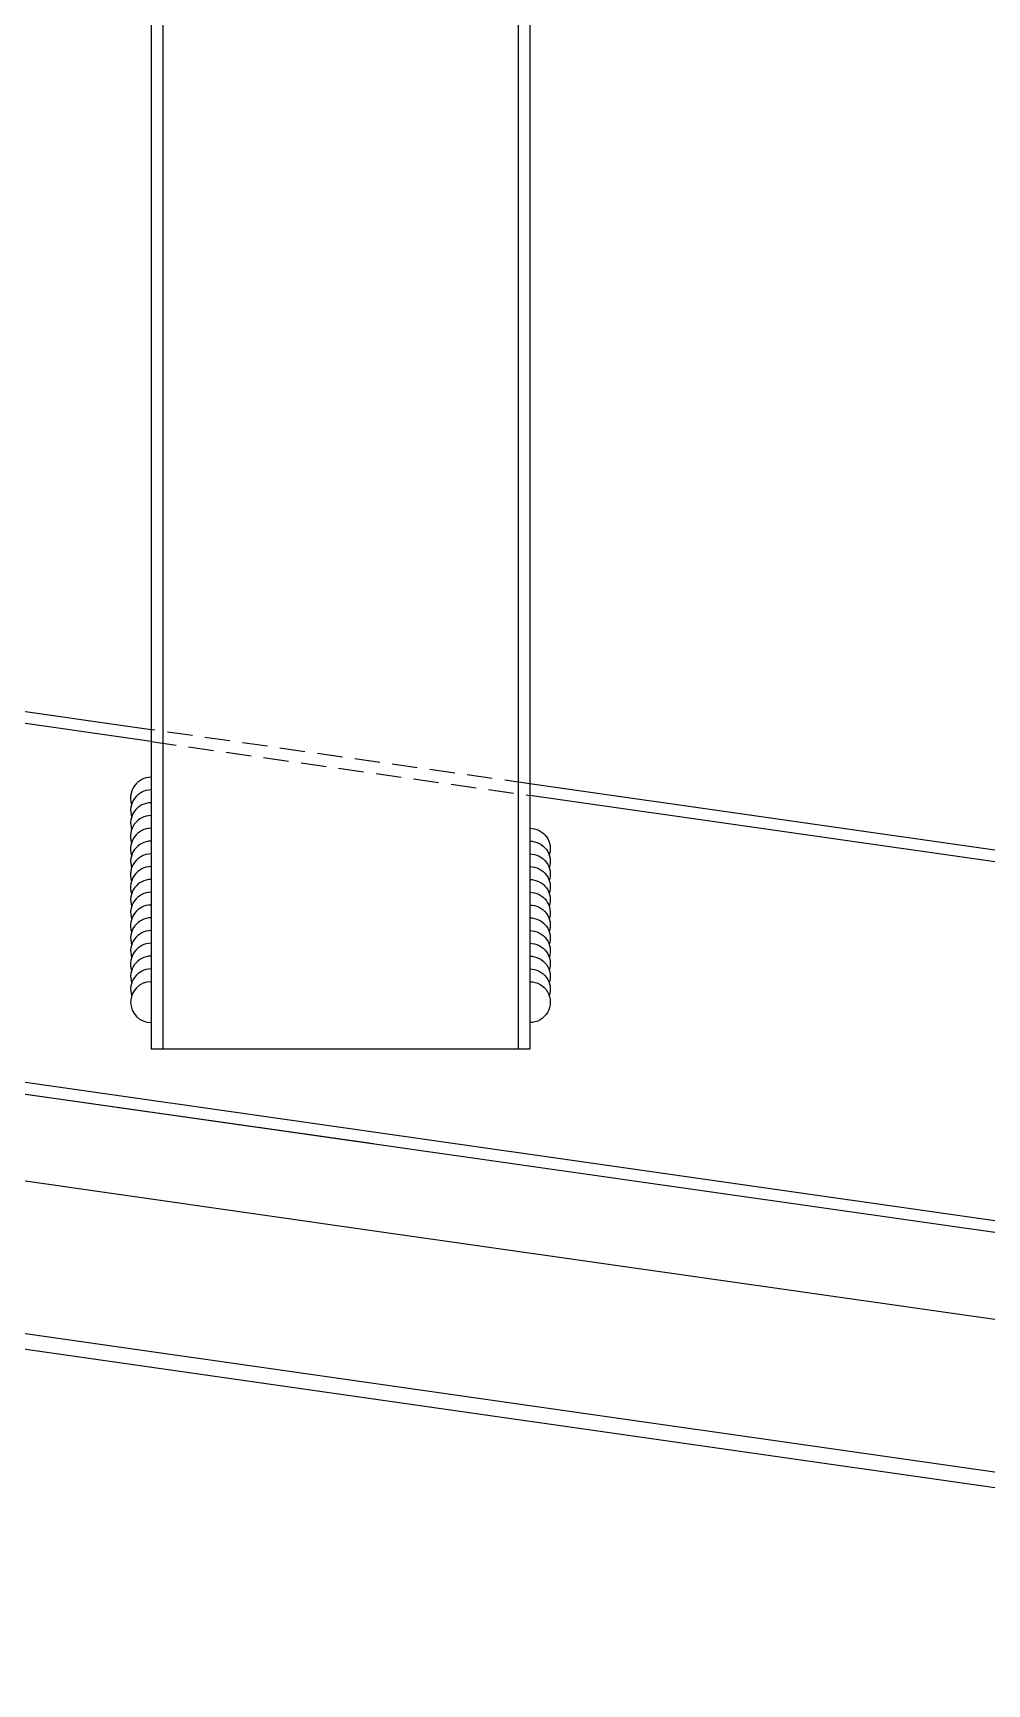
# Model space of a CAD drawing. Extents: x -3378 to 102197, y -3799 to 48702.
# Drawn here: x 58360.3 to 58549.2, y 23552.2 to 23879.2 of the extents above; entities that cross this region are included whole.
import ezdxf

# ---------------------------------------------------------------- set-up
doc = ezdxf.new("R2010")
doc.units = 0
doc.linetypes.add('HIDDEN', pattern=[0.375, 0.25, -0.125])
for name, color, linetype in [('24WELD', 55, 'Continuous'), ('GM_SECT_15', 15, 'Continuous'), ('金屬面材 METAL PANEL', 2, 'Continuous'), ('隱藏線 HIDDEN', 8, 'HIDDEN')]:
    doc.layers.add(name, color=color, linetype=linetype)

# ---------------------------------------------------------------- blocks, each defined once
blk = doc.blocks.new('*U334')
for centre, end in [((3.94, -0.69), 170.022), ((6.4, -1.13), 98.2318), ((8.86, -1.56), 98.2318), ((11.33, -1.99), 98.2318), ((13.79, -2.43), 98.2318), ((16.25, -2.86), 98.2318), ((18.71, -3.29), 98.2318), ((21.17, -3.73), 98.2318), ((23.64, -4.16), 98.2318), ((26.1, -4.59), 98.2318), ((28.56, -5.02), 98.2318), ((31.02, -5.46), 98.2318), ((33.49, -5.89), 98.2318)]:
    blk.add_arc(centre, 4, 350.022, end)
blk = doc.blocks.new('*U335')
for centre, end in [((3.94, -0.69), 170.022), ((6.4, -1.13), 98.2318), ((8.86, -1.56), 98.2318), ((11.33, -1.99), 98.2318), ((13.79, -2.43), 98.2318), ((16.25, -2.86), 98.2318), ((18.71, -3.29), 98.2318), ((21.17, -3.73), 98.2318), ((23.64, -4.16), 98.2318), ((26.1, -4.59), 98.2318), ((28.56, -5.02), 98.2318), ((31.02, -5.46), 98.2318), ((33.49, -5.89), 98.2318), ((35.95, -6.32), 98.2318), ((38.41, -6.76), 98.2318), ((40.87, -7.19), 98.2318), ((43.33, -7.62), 98.2318)]:
    blk.add_arc(centre, 4, 350.022, end)

msp = doc.modelspace()

# ---------------------------------------------------------------- linework, layer by layer
at = {"layer": 'GM_SECT_15'}
for p, q in [((58383.707, 24077.995, 0), (58383.707, 23677.995, 0)), ((58386.007, 24077.995, 0), (58386.007, 23677.995, 0)), ((58456.407, 24077.995, 0), (58456.407, 23677.995, 0)), ((58458.707, 24077.995, 0), (58458.707, 23677.995, 0)), ((58427.722, 23659.186, 0), (55938.651, 24014.367, 0)), ((58741.129, 23614.464, 0), (55938.652, 24014.367, 0)), ((58741.454, 23616.741, 0), (55940.931, 24016.365, 0)), ((58383.707, 23741.232, 0), (57458.707, 23873.224, 0)), ((58383.707, 23741.232, 0), (57458.707, 23873.224, 0)), ((58383.707, 23738.909, 0), (57458.707, 23870.901, 0)), ((58751.724, 23688.719, 0), (58458.707, 23730.53, 0)), ((58751.724, 23688.719, 0), (58458.707, 23730.53, 0)), ((58751.399, 23686.442, 0), (58458.707, 23728.207, 0)), ((58458.707, 23677.995, 0), (58383.707, 23677.995, 0))]:
    msp.add_line(p, q, dxfattribs=at)
at = {"layer": '金屬面材 METAL PANEL'}
for p, q in [((57514.683, 23772.326, 0), (58428.852, 23641.88, 0)), ((58428.852, 23641.88), (58730.693, 23598.809)), ((58428.852, 23641.88), (58730.693, 23598.809)), ((58427.722, 23611.737, 0), (58253.02, 23636.666, 0)), ((58252.596, 23633.696, 0), (58427.722, 23608.707, 0)), ((58823.866, 23555.21), (58427.722, 23611.737)), ((58823.866, 23555.21), (58427.722, 23611.737)), ((58427.722, 23608.707), (58823.442, 23552.24)), ((58427.722, 23608.707), (58823.442, 23552.24))]:
    msp.add_line(p, q, dxfattribs=at)
at = {"layer": '隱藏線 HIDDEN', "linetype": 'HIDDEN', "ltscale": 20}
for p, q in [((58458.707, 23730.53, 0), (58383.707, 23741.232, 0)), ((58383.707, 23738.909, 0), (58458.707, 23728.207, 0))]:
    msp.add_line(p, q, dxfattribs=at)

# ---------------------------------------------------------------- block references
at = {"layer": '24WELD', "yscale": 1.012500000000001, "zscale": 1.012500000000001}
for name, p, xscale, rotation in [('*U335', (58383.707, 23683.231, 0), 1.012500000000001, 99.97831117934365), ('*U334', (58458.707, 23683.231, 0), -1.012500000000001, 260.0216888206563)]:
    msp.add_blockref(name, p, dxfattribs=dict(at, xscale=xscale, rotation=rotation))

doc.saveas('drawing.dxf')
